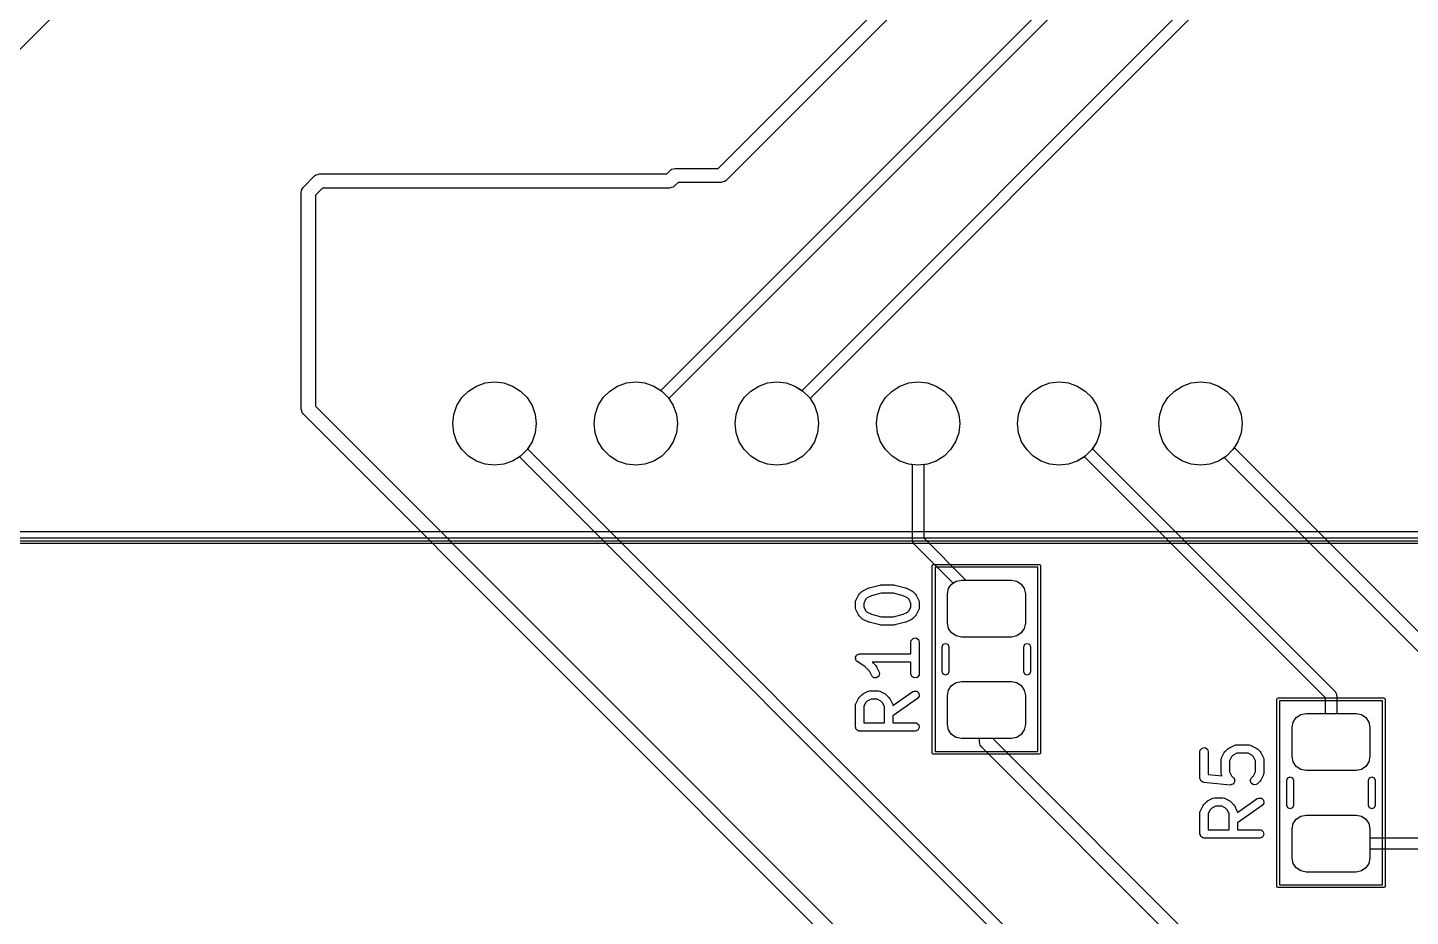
# Model space of a CAD drawing. Extents: x 96 to 198, y -147 to -47.
# Drawn here: x 122.75 to 147.63, y -78.62 to -62.64 of the extents above; entities that cross this region are included whole.
import ezdxf

# ---------------------------------------------------------------- set-up
doc = ezdxf.new("R2010")
doc.units = 0
doc.layers.add('BLACK', color=7, linetype='CONTINUOUS')

msp = doc.modelspace()

# ---------------------------------------------------------------- linework, layer by layer
at = {"layer": 'BLACK', "linetype": 'CONTINUOUS'}
for p, q in [((135.174, -65.173), (149.584, -50.7632)), ((149.779, -50.927), (135.316, -65.3898)), ((134.142, -69.1665), (146.381, -56.9282)), ((146.495, -57.1016), (134.286, -69.3102)), ((136.682, -69.1665), (148.21, -57.639)), ((148.251, -57.8856), (136.826, -69.3102)), ((124.042, -61.6016), (105.602, -80.0421)), ((134.37, -65.1819), (134.4, -65.173)), ((134.4, -65.173), (135.174, -65.173)), ((127.71, -65.5102), (127.91, -65.3102)), ((127.91, -65.3102), (127.928, -65.2966)), ((127.928, -65.2966), (127.931, -65.2932)), ((127.931, -65.2932), (127.934, -65.2924)), ((127.934, -65.2924), (127.939, -65.2885)), ((127.939, -65.2885), (127.97, -65.2819)), ((127.97, -65.2819), (128, -65.273)), ((128, -65.273), (134.247, -65.273)), ((134.247, -65.273), (134.31, -65.2102)), ((134.31, -65.2102), (134.328, -65.1966)), ((134.328, -65.1966), (134.331, -65.1932)), ((134.331, -65.1932), (134.334, -65.1924)), ((134.334, -65.1924), (134.339, -65.1885)), ((134.339, -65.1885), (134.37, -65.1819)), ((135.257, -65.4181), (135.226, -65.427)), ((135.287, -65.4115), (135.257, -65.4181)), ((135.293, -65.4076), (135.287, -65.4115)), ((135.295, -65.4068), (135.293, -65.4076)), ((135.298, -65.4034), (135.295, -65.4068)), ((135.316, -65.3898), (135.298, -65.4034)), ((127.673, -65.6), (127.676, -65.5775)), ((127.673, -69.5), (127.673, -65.6)), ((127.676, -65.573), (127.677, -65.5706)), ((127.676, -65.5775), (127.676, -65.573)), ((127.677, -65.5706), (127.678, -65.5642)), ((127.678, -65.5642), (127.695, -65.5378)), ((127.695, -65.5378), (127.71, -65.5102)), ((128.053, -65.527), (127.927, -65.6526)), ((127.927, -65.6526), (127.927, -69.4474)), ((134.3, -65.527), (128.053, -65.527)), ((134.33, -65.5181), (134.3, -65.527)), ((134.361, -65.5115), (134.33, -65.5181)), ((134.366, -65.5076), (134.361, -65.5115)), ((134.369, -65.5068), (134.366, -65.5076)), ((134.372, -65.5034), (134.369, -65.5068)), ((134.39, -65.4898), (134.372, -65.5034)), ((134.453, -65.427), (134.39, -65.4898)), ((135.226, -65.427), (134.453, -65.427)), ((130.682, -69.1761), (130.825, -69.0868)), ((130.682, -69.1761), (130.825, -69.0868)), ((130.825, -69.0868), (130.983, -69.0313)), ((130.825, -69.0868), (130.983, -69.0313)), ((130.983, -69.0313), (131.15, -69.0125)), ((130.983, -69.0313), (131.15, -69.0125)), ((131.15, -69.0125), (131.317, -69.0313)), ((131.15, -69.0125), (131.317, -69.0313)), ((131.317, -69.0313), (131.475, -69.0868)), ((131.317, -69.0313), (131.475, -69.0868)), ((131.475, -69.0868), (131.618, -69.1761)), ((131.475, -69.0868), (131.618, -69.1761)), ((133.222, -69.1761), (133.365, -69.0868)), ((133.222, -69.1761), (133.365, -69.0868)), ((133.365, -69.0868), (133.523, -69.0313)), ((133.365, -69.0868), (133.523, -69.0313)), ((133.523, -69.0313), (133.69, -69.0125)), ((133.523, -69.0313), (133.69, -69.0125)), ((133.69, -69.0125), (133.857, -69.0313)), ((133.69, -69.0125), (133.857, -69.0313)), ((133.857, -69.0313), (134.015, -69.0868)), ((133.857, -69.0313), (134.015, -69.0868)), ((134.015, -69.0868), (134.142, -69.1665)), ((134.015, -69.0868), (134.158, -69.1761)), ((135.762, -69.1761), (135.905, -69.0868)), ((135.762, -69.1761), (135.905, -69.0868)), ((135.905, -69.0868), (136.063, -69.0313)), ((135.905, -69.0868), (136.063, -69.0313)), ((136.063, -69.0313), (136.23, -69.0125)), ((136.063, -69.0313), (136.23, -69.0125)), ((136.23, -69.0125), (136.397, -69.0313)), ((136.23, -69.0125), (136.397, -69.0313)), ((136.397, -69.0313), (136.555, -69.0868)), ((136.397, -69.0313), (136.555, -69.0868)), ((136.555, -69.0868), (136.682, -69.1665)), ((136.555, -69.0868), (136.698, -69.1761)), ((138.302, -69.1761), (138.445, -69.0868)), ((138.302, -69.1761), (138.445, -69.0868)), ((138.445, -69.0868), (138.603, -69.0313)), ((138.445, -69.0868), (138.603, -69.0313)), ((138.603, -69.0313), (138.77, -69.0125)), ((138.603, -69.0313), (138.77, -69.0125)), ((138.77, -69.0125), (138.937, -69.0313)), ((138.77, -69.0125), (138.937, -69.0313)), ((138.937, -69.0313), (139.095, -69.0868)), ((138.937, -69.0313), (139.095, -69.0868)), ((139.095, -69.0868), (139.238, -69.1761)), ((139.095, -69.0868), (139.238, -69.1761)), ((140.842, -69.1761), (140.985, -69.0868)), ((140.842, -69.1761), (140.985, -69.0868)), ((140.985, -69.0868), (141.143, -69.0313)), ((140.985, -69.0868), (141.143, -69.0313)), ((141.143, -69.0313), (141.31, -69.0125)), ((141.143, -69.0313), (141.31, -69.0125)), ((141.31, -69.0125), (141.477, -69.0313)), ((141.31, -69.0125), (141.477, -69.0313)), ((141.477, -69.0313), (141.635, -69.0868)), ((141.477, -69.0313), (141.635, -69.0868)), ((141.635, -69.0868), (141.778, -69.1761)), ((141.635, -69.0868), (141.778, -69.1761)), ((143.382, -69.1761), (143.525, -69.0868)), ((143.382, -69.1761), (143.525, -69.0868)), ((143.525, -69.0868), (143.683, -69.0313)), ((143.525, -69.0868), (143.683, -69.0313)), ((143.683, -69.0313), (143.85, -69.0125)), ((143.683, -69.0313), (143.85, -69.0125)), ((143.85, -69.0125), (144.017, -69.0313)), ((143.85, -69.0125), (144.017, -69.0313)), ((144.017, -69.0313), (144.175, -69.0868)), ((144.017, -69.0313), (144.175, -69.0868)), ((144.175, -69.0868), (144.318, -69.1761)), ((144.175, -69.0868), (144.318, -69.1761)), ((130.474, -69.4371), (130.564, -69.2949)), ((130.474, -69.4371), (130.564, -69.2949)), ((130.564, -69.2949), (130.682, -69.1761)), ((130.564, -69.2949), (130.682, -69.1761)), ((131.618, -69.1761), (131.736, -69.2949)), ((131.618, -69.1761), (131.736, -69.2949)), ((131.736, -69.2949), (131.826, -69.4371)), ((131.736, -69.2949), (131.826, -69.4371)), ((133.014, -69.4371), (133.104, -69.2949)), ((133.014, -69.4371), (133.104, -69.2949)), ((133.104, -69.2949), (133.222, -69.1761)), ((133.104, -69.2949), (133.222, -69.1761)), ((134.158, -69.1761), (134.276, -69.2949)), ((134.276, -69.2949), (134.366, -69.4371)), ((134.286, -69.3102), (134.366, -69.4371)), ((135.554, -69.4371), (135.644, -69.2949)), ((135.554, -69.4371), (135.644, -69.2949)), ((135.644, -69.2949), (135.762, -69.1761)), ((135.644, -69.2949), (135.762, -69.1761)), ((136.698, -69.1761), (136.816, -69.2949)), ((136.816, -69.2949), (136.906, -69.4371)), ((136.826, -69.3102), (136.906, -69.4371)), ((138.094, -69.4371), (138.184, -69.2949)), ((138.094, -69.4371), (138.184, -69.2949)), ((138.184, -69.2949), (138.302, -69.1761)), ((138.184, -69.2949), (138.302, -69.1761)), ((139.238, -69.1761), (139.356, -69.2949)), ((139.238, -69.1761), (139.356, -69.2949)), ((139.356, -69.2949), (139.446, -69.4371)), ((139.356, -69.2949), (139.446, -69.4371)), ((140.634, -69.4371), (140.724, -69.2949)), ((140.634, -69.4371), (140.724, -69.2949)), ((140.724, -69.2949), (140.842, -69.1761)), ((140.724, -69.2949), (140.842, -69.1761)), ((141.778, -69.1761), (141.896, -69.2949)), ((141.778, -69.1761), (141.896, -69.2949)), ((141.896, -69.2949), (141.986, -69.4371)), ((141.896, -69.2949), (141.986, -69.4371)), ((143.174, -69.4371), (143.264, -69.2949)), ((143.174, -69.4371), (143.264, -69.2949)), ((143.264, -69.2949), (143.382, -69.1761)), ((143.264, -69.2949), (143.382, -69.1761)), ((144.318, -69.1761), (144.436, -69.2949)), ((144.318, -69.1761), (144.436, -69.2949)), ((144.436, -69.2949), (144.526, -69.4371)), ((144.436, -69.2949), (144.526, -69.4371)), ((127.682, -69.5302), (127.673, -69.5)), ((127.689, -69.5609), (127.682, -69.5302)), ((127.692, -69.566), (127.689, -69.5609)), ((127.693, -69.5687), (127.692, -69.566)), ((127.697, -69.5716), (127.693, -69.5687)), ((127.71, -69.5898), (127.697, -69.5716)), ((137.846, -79.7252), (127.71, -69.5898)), ((127.927, -69.4474), (138.025, -79.5456)), ((130.4, -69.7625), (130.419, -69.5956)), ((130.4, -69.7625), (130.419, -69.5956)), ((130.419, -69.5956), (130.474, -69.4371)), ((130.419, -69.5956), (130.474, -69.4371)), ((131.826, -69.4371), (131.881, -69.5956)), ((131.826, -69.4371), (131.881, -69.5956)), ((131.881, -69.5956), (131.9, -69.7625)), ((131.881, -69.5956), (131.9, -69.7625)), ((132.94, -69.7625), (132.959, -69.5956)), ((132.94, -69.7625), (132.959, -69.5956)), ((132.959, -69.5956), (133.014, -69.4371)), ((132.959, -69.5956), (133.014, -69.4371)), ((134.366, -69.4371), (134.421, -69.5956)), ((134.366, -69.4371), (134.421, -69.5956)), ((134.421, -69.5956), (134.44, -69.7625)), ((134.421, -69.5956), (134.44, -69.7625)), ((135.48, -69.7625), (135.499, -69.5956)), ((135.48, -69.7625), (135.499, -69.5956)), ((135.499, -69.5956), (135.554, -69.4371)), ((135.499, -69.5956), (135.554, -69.4371)), ((136.906, -69.4371), (136.961, -69.5956)), ((136.906, -69.4371), (136.961, -69.5956)), ((136.961, -69.5956), (136.98, -69.7625)), ((136.961, -69.5956), (136.98, -69.7625)), ((138.02, -69.7625), (138.039, -69.5956)), ((138.02, -69.7625), (138.039, -69.5956)), ((138.039, -69.5956), (138.094, -69.4371)), ((138.039, -69.5956), (138.094, -69.4371)), ((139.446, -69.4371), (139.501, -69.5956)), ((139.446, -69.4371), (139.501, -69.5956)), ((139.501, -69.5956), (139.52, -69.7625)), ((139.501, -69.5956), (139.52, -69.7625)), ((140.56, -69.7625), (140.579, -69.5956)), ((140.56, -69.7625), (140.579, -69.5956)), ((140.579, -69.5956), (140.634, -69.4371)), ((140.579, -69.5956), (140.634, -69.4371)), ((141.986, -69.4371), (142.041, -69.5956)), ((141.986, -69.4371), (142.041, -69.5956)), ((142.041, -69.5956), (142.06, -69.7625)), ((142.041, -69.5956), (142.06, -69.7625)), ((143.1, -69.7625), (143.119, -69.5956)), ((143.1, -69.7625), (143.119, -69.5956)), ((143.119, -69.5956), (143.174, -69.4371)), ((143.119, -69.5956), (143.174, -69.4371)), ((144.526, -69.4371), (144.581, -69.5956)), ((144.526, -69.4371), (144.581, -69.5956)), ((144.581, -69.5956), (144.6, -69.7625)), ((144.581, -69.5956), (144.6, -69.7625)), ((130.419, -69.9294), (130.4, -69.7625)), ((130.419, -69.9294), (130.4, -69.7625)), ((131.9, -69.7625), (131.881, -69.9294)), ((131.9, -69.7625), (131.881, -69.9294)), ((132.959, -69.9294), (132.94, -69.7625)), ((132.959, -69.9294), (132.94, -69.7625)), ((134.44, -69.7625), (134.421, -69.9294)), ((134.44, -69.7625), (134.421, -69.9294)), ((135.499, -69.9294), (135.48, -69.7625)), ((135.499, -69.9294), (135.48, -69.7625)), ((136.98, -69.7625), (136.961, -69.9294)), ((136.98, -69.7625), (136.961, -69.9294)), ((138.039, -69.9294), (138.02, -69.7625)), ((138.039, -69.9294), (138.02, -69.7625)), ((139.52, -69.7625), (139.501, -69.9294)), ((139.52, -69.7625), (139.501, -69.9294)), ((140.579, -69.9294), (140.56, -69.7625)), ((140.579, -69.9294), (140.56, -69.7625)), ((142.06, -69.7625), (142.041, -69.9294)), ((142.06, -69.7625), (142.041, -69.9294)), ((143.119, -69.9294), (143.1, -69.7625)), ((143.119, -69.9294), (143.1, -69.7625)), ((144.6, -69.7625), (144.581, -69.9294)), ((144.6, -69.7625), (144.581, -69.9294)), ((130.474, -70.0879), (130.419, -69.9294)), ((130.474, -70.0879), (130.419, -69.9294)), ((130.564, -70.2301), (130.474, -70.0879)), ((130.564, -70.2301), (130.474, -70.0879)), ((131.826, -70.0879), (131.736, -70.2301)), ((131.826, -70.0879), (131.746, -70.2148)), ((131.881, -69.9294), (131.826, -70.0879)), ((131.881, -69.9294), (131.826, -70.0879)), ((133.014, -70.0879), (132.959, -69.9294)), ((133.014, -70.0879), (132.959, -69.9294)), ((133.104, -70.2301), (133.014, -70.0879)), ((133.104, -70.2301), (133.014, -70.0879)), ((134.366, -70.0879), (134.276, -70.2301)), ((134.366, -70.0879), (134.276, -70.2301)), ((134.421, -69.9294), (134.366, -70.0879)), ((134.421, -69.9294), (134.366, -70.0879)), ((135.554, -70.0879), (135.499, -69.9294)), ((135.554, -70.0879), (135.499, -69.9294)), ((135.644, -70.2301), (135.554, -70.0879)), ((135.644, -70.2301), (135.554, -70.0879)), ((136.906, -70.0879), (136.816, -70.2301)), ((136.906, -70.0879), (136.816, -70.2301)), ((136.961, -69.9294), (136.906, -70.0879)), ((136.961, -69.9294), (136.906, -70.0879)), ((138.094, -70.0879), (138.039, -69.9294)), ((138.094, -70.0879), (138.039, -69.9294)), ((138.184, -70.2301), (138.094, -70.0879)), ((138.184, -70.2301), (138.094, -70.0879)), ((139.446, -70.0879), (139.356, -70.2301)), ((139.446, -70.0879), (139.356, -70.2301)), ((139.501, -69.9294), (139.446, -70.0879)), ((139.501, -69.9294), (139.446, -70.0879)), ((140.634, -70.0879), (140.579, -69.9294)), ((140.634, -70.0879), (140.579, -69.9294)), ((140.724, -70.2301), (140.634, -70.0879)), ((140.724, -70.2301), (140.634, -70.0879)), ((141.986, -70.0879), (141.896, -70.2301)), ((141.986, -70.0879), (141.906, -70.2148)), ((142.041, -69.9294), (141.986, -70.0879)), ((142.041, -69.9294), (141.986, -70.0879)), ((143.174, -70.0879), (143.119, -69.9294)), ((143.174, -70.0879), (143.119, -69.9294)), ((143.264, -70.2301), (143.174, -70.0879)), ((143.264, -70.2301), (143.174, -70.0879)), ((144.526, -70.0879), (144.436, -70.2301)), ((144.526, -70.0879), (144.46, -70.1927)), ((144.581, -69.9294), (144.526, -70.0879)), ((144.581, -69.9294), (144.526, -70.0879)), ((130.682, -70.3489), (130.564, -70.2301)), ((130.682, -70.3489), (130.564, -70.2301)), ((130.825, -70.4382), (130.682, -70.3489)), ((130.825, -70.4382), (130.682, -70.3489)), ((131.618, -70.3489), (131.475, -70.4382)), ((131.602, -70.3585), (131.475, -70.4382)), ((144.903, -83.6593), (131.602, -70.3585)), ((131.736, -70.2301), (131.618, -70.3489)), ((131.746, -70.2148), (145.017, -83.4859)), ((133.222, -70.3489), (133.104, -70.2301)), ((133.222, -70.3489), (133.104, -70.2301)), ((133.365, -70.4382), (133.222, -70.3489)), ((133.365, -70.4382), (133.222, -70.3489)), ((134.158, -70.3489), (134.015, -70.4382)), ((134.158, -70.3489), (134.015, -70.4382)), ((134.276, -70.2301), (134.158, -70.3489)), ((134.276, -70.2301), (134.158, -70.3489)), ((135.762, -70.3489), (135.644, -70.2301)), ((135.762, -70.3489), (135.644, -70.2301)), ((135.905, -70.4382), (135.762, -70.3489)), ((135.905, -70.4382), (135.762, -70.3489)), ((136.698, -70.3489), (136.555, -70.4382)), ((136.698, -70.3489), (136.555, -70.4382)), ((136.816, -70.2301), (136.698, -70.3489)), ((136.816, -70.2301), (136.698, -70.3489)), ((138.302, -70.3489), (138.184, -70.2301)), ((138.302, -70.3489), (138.184, -70.2301)), ((138.445, -70.4382), (138.302, -70.3489)), ((138.445, -70.4382), (138.302, -70.3489)), ((139.238, -70.3489), (139.095, -70.4382)), ((139.238, -70.3489), (139.095, -70.4382)), ((139.356, -70.2301), (139.238, -70.3489)), ((139.356, -70.2301), (139.238, -70.3489)), ((140.842, -70.3489), (140.724, -70.2301)), ((140.842, -70.3489), (140.724, -70.2301)), ((140.985, -70.4382), (140.842, -70.3489)), ((140.985, -70.4382), (140.842, -70.3489)), ((141.778, -70.3489), (141.635, -70.4382)), ((141.762, -70.3585), (141.635, -70.4382)), ((146.098, -74.6946), (141.762, -70.3585)), ((141.896, -70.2301), (141.778, -70.3489)), ((141.906, -70.2148), (146.272, -74.5807)), ((143.382, -70.3489), (143.264, -70.2301)), ((143.382, -70.3489), (143.264, -70.2301)), ((143.525, -70.4382), (143.382, -70.3489)), ((143.525, -70.4382), (143.382, -70.3489)), ((144.318, -70.3489), (144.175, -70.4382)), ((144.28, -70.3724), (144.175, -70.4382)), ((151.998, -78.0898), (144.28, -70.3724)), ((144.436, -70.2301), (144.318, -70.3489)), ((144.46, -70.1927), (152.14, -77.873)), ((130.983, -70.4937), (130.825, -70.4382)), ((130.983, -70.4937), (130.825, -70.4382)), ((131.15, -70.5125), (130.983, -70.4937)), ((131.15, -70.5125), (130.983, -70.4937)), ((131.317, -70.4937), (131.15, -70.5125)), ((131.317, -70.4937), (131.15, -70.5125)), ((131.475, -70.4382), (131.317, -70.4937)), ((131.475, -70.4382), (131.317, -70.4937)), ((133.523, -70.4937), (133.365, -70.4382)), ((133.523, -70.4937), (133.365, -70.4382)), ((133.69, -70.5125), (133.523, -70.4937)), ((133.69, -70.5125), (133.523, -70.4937)), ((133.857, -70.4937), (133.69, -70.5125)), ((133.857, -70.4937), (133.69, -70.5125)), ((134.015, -70.4382), (133.857, -70.4937)), ((134.015, -70.4382), (133.857, -70.4937)), ((136.063, -70.4937), (135.905, -70.4382)), ((136.063, -70.4937), (135.905, -70.4382)), ((136.23, -70.5125), (136.063, -70.4937)), ((136.23, -70.5125), (136.063, -70.4937)), ((136.397, -70.4937), (136.23, -70.5125)), ((136.397, -70.4937), (136.23, -70.5125)), ((136.555, -70.4382), (136.397, -70.4937)), ((136.555, -70.4382), (136.397, -70.4937)), ((138.603, -70.4937), (138.445, -70.4382)), ((138.603, -70.4937), (138.445, -70.4382)), ((138.668, -70.5011), (138.603, -70.4937)), ((138.77, -70.5125), (138.603, -70.4937)), ((138.668, -71.8575), (138.668, -70.5011)), ((138.937, -70.4937), (138.77, -70.5125)), ((138.937, -70.4937), (138.872, -70.5011)), ((138.872, -70.5011), (138.872, -71.8154)), ((139.095, -70.4382), (138.937, -70.4937)), ((139.095, -70.4382), (138.937, -70.4937)), ((141.143, -70.4937), (140.985, -70.4382)), ((141.143, -70.4937), (140.985, -70.4382)), ((141.31, -70.5125), (141.143, -70.4937)), ((141.31, -70.5125), (141.143, -70.4937)), ((141.477, -70.4937), (141.31, -70.5125)), ((141.477, -70.4937), (141.31, -70.5125)), ((141.635, -70.4382), (141.477, -70.4937)), ((141.635, -70.4382), (141.477, -70.4937)), ((143.683, -70.4937), (143.525, -70.4382)), ((143.683, -70.4937), (143.525, -70.4382)), ((143.85, -70.5125), (143.683, -70.4937)), ((143.85, -70.5125), (143.683, -70.4937)), ((144.017, -70.4937), (143.85, -70.5125)), ((144.017, -70.4937), (143.85, -70.5125)), ((144.175, -70.4382), (144.017, -70.4937)), ((144.175, -70.4382), (144.017, -70.4937)), ((112.125, -71.8675), (162.875, -71.8675)), ((162.77, -71.8225), (112.23, -71.8225)), ((112.29, -71.7025), (162.71, -71.7025)), ((138.671, -71.8653), (138.668, -71.8575)), ((138.67, -71.8734), (138.671, -71.8653)), ((138.68, -71.8946), (138.67, -71.8734)), ((138.688, -71.9172), (138.68, -71.8946)), ((138.872, -71.8154), (139.631, -72.575)), ((162.9, -71.9175), (112.1, -71.9175)), ((138.694, -71.922), (138.688, -71.9172)), ((138.698, -71.9293), (138.694, -71.922)), ((139.399, -72.6307), (138.698, -71.9293)), ((139.025, -72.32), (139.032, -72.3023)), ((139.025, -75.68), (139.025, -72.32)), ((139.032, -72.3023), (139.05, -72.295)), ((139.05, -72.295), (140.95, -72.295)), ((139.075, -72.345), (139.075, -75.655)), ((140.925, -72.345), (139.075, -72.345)), ((140.925, -75.655), (140.925, -72.345)), ((140.95, -72.295), (140.968, -72.3023)), ((140.968, -72.3023), (140.975, -72.32)), ((140.975, -72.32), (140.975, -75.68)), ((139.373, -72.6482), (139.454, -72.594)), ((139.373, -72.6482), (139.454, -72.594)), ((139.373, -72.6482), (139.399, -72.6307)), ((139.454, -72.594), (139.55, -72.575)), ((139.454, -72.594), (139.55, -72.575)), ((139.55, -72.575), (140.45, -72.575)), ((139.55, -72.575), (140.45, -72.575)), ((139.631, -72.575), (140.45, -72.575)), ((140.45, -72.575), (140.546, -72.594)), ((140.45, -72.575), (140.546, -72.594)), ((140.45, -72.575), (140.546, -72.594)), ((140.546, -72.594), (140.627, -72.6482)), ((140.546, -72.594), (140.627, -72.6482)), ((140.546, -72.594), (140.627, -72.6482)), ((137.65, -72.9426), (137.698, -72.8474)), ((137.698, -72.8474), (137.711, -72.8294)), ((137.711, -72.8294), (137.712, -72.8279)), ((137.712, -72.8279), (137.76, -72.7803)), ((137.76, -72.7803), (137.778, -72.7674)), ((137.778, -72.7674), (137.779, -72.7663)), ((137.779, -72.7663), (137.874, -72.7186)), ((137.934, -72.8565), (137.857, -72.895)), ((137.874, -72.7186), (137.887, -72.7149)), ((137.887, -72.7149), (137.89, -72.713)), ((137.89, -72.713), (138.08, -72.6653)), ((138.108, -72.8131), (137.934, -72.8565)), ((138.08, -72.6653), (138.095, -72.6643)), ((138.095, -72.6643), (138.098, -72.6631)), ((138.098, -72.6631), (138.336, -72.6631)), ((138.327, -72.8131), (138.108, -72.8131)), ((138.501, -72.8565), (138.327, -72.8131)), ((138.336, -72.6631), (138.351, -72.6657)), ((138.351, -72.6657), (138.355, -72.6653)), ((138.355, -72.6653), (138.545, -72.713)), ((138.578, -72.895), (138.501, -72.8565)), ((138.545, -72.713), (138.557, -72.7182)), ((138.557, -72.7182), (138.56, -72.7186)), ((138.56, -72.7186), (138.656, -72.7663)), ((138.656, -72.7663), (138.674, -72.7796)), ((138.674, -72.7796), (138.675, -72.7803)), ((138.675, -72.7803), (138.723, -72.8279)), ((138.723, -72.8279), (138.736, -72.8463)), ((138.736, -72.8463), (138.737, -72.8474)), ((138.737, -72.8474), (138.784, -72.9426)), ((139.3, -72.825), (139.319, -72.7293)), ((139.3, -72.825), (139.319, -72.7293)), ((139.3, -72.825), (139.319, -72.7293)), ((139.3, -73.35), (139.3, -72.825)), ((139.3, -73.35), (139.3, -72.825)), ((139.3, -73.35), (139.3, -72.825)), ((139.319, -72.7293), (139.373, -72.6482)), ((139.319, -72.7293), (139.373, -72.6482)), ((139.319, -72.7293), (139.373, -72.6482)), ((140.627, -72.6482), (140.681, -72.7293)), ((140.627, -72.6482), (140.681, -72.7293)), ((140.627, -72.6482), (140.681, -72.7293)), ((140.681, -72.7293), (140.7, -72.825)), ((140.681, -72.7293), (140.7, -72.825)), ((140.681, -72.7293), (140.7, -72.825)), ((140.7, -72.825), (140.7, -73.35)), ((140.7, -72.825), (140.7, -73.35)), ((140.7, -72.825), (140.7, -73.35)), ((137.642, -72.9762), (137.647, -72.9505)), ((137.642, -73.0714), (137.642, -72.9762)), ((137.644, -73.0756), (137.642, -73.0714)), ((137.643, -73.08), (137.644, -73.0756)), ((137.65, -73.105), (137.643, -73.08)), ((137.647, -72.9505), (137.65, -72.9471)), ((137.65, -72.9471), (137.65, -72.9426)), ((137.698, -73.2002), (137.65, -73.105)), ((137.827, -72.9254), (137.792, -72.9939)), ((137.792, -72.9939), (137.792, -73.0537)), ((137.792, -73.0537), (137.827, -73.1222)), ((137.857, -72.895), (137.827, -72.9254)), ((137.827, -73.1222), (137.857, -73.1526)), ((138.608, -72.9254), (138.578, -72.895)), ((138.578, -73.1526), (138.608, -73.1222)), ((138.642, -72.9939), (138.608, -72.9254)), ((138.608, -73.1222), (138.642, -73.0537)), ((138.642, -73.0537), (138.642, -72.9939)), ((138.784, -73.105), (138.737, -73.2002)), ((138.784, -72.9426), (138.792, -72.9676)), ((138.785, -73.1005), (138.784, -73.105)), ((138.788, -73.0971), (138.785, -73.1005)), ((138.792, -73.0714), (138.788, -73.0971)), ((138.792, -72.9676), (138.791, -72.972)), ((138.791, -72.972), (138.792, -72.9762)), ((138.792, -72.9762), (138.792, -73.0714)), ((137.699, -73.2013), (137.698, -73.2002)), ((137.712, -73.2197), (137.699, -73.2013)), ((137.76, -73.2673), (137.712, -73.2197)), ((137.761, -73.268), (137.76, -73.2673)), ((137.779, -73.2814), (137.761, -73.268)), ((137.874, -73.329), (137.779, -73.2814)), ((137.857, -73.1526), (137.934, -73.1911)), ((137.878, -73.3294), (137.874, -73.329)), ((137.89, -73.3347), (137.878, -73.3294)), ((138.08, -73.3823), (137.89, -73.3347)), ((137.934, -73.1911), (138.108, -73.2345)), ((138.084, -73.3819), (138.08, -73.3823)), ((138.098, -73.3845), (138.084, -73.3819)), ((138.336, -73.3845), (138.098, -73.3845)), ((138.108, -73.2345), (138.327, -73.2345)), ((138.327, -73.2345), (138.501, -73.1911)), ((138.34, -73.3833), (138.336, -73.3845)), ((138.355, -73.3823), (138.34, -73.3833)), ((138.545, -73.3347), (138.355, -73.3823)), ((138.501, -73.1911), (138.578, -73.1526)), ((138.548, -73.3327), (138.545, -73.3347)), ((138.56, -73.329), (138.548, -73.3327)), ((138.656, -73.2814), (138.56, -73.329)), ((138.657, -73.2802), (138.656, -73.2814)), ((138.675, -73.2673), (138.657, -73.2802)), ((138.723, -73.2197), (138.675, -73.2673)), ((138.737, -73.2002), (138.723, -73.2182)), ((138.723, -73.2182), (138.723, -73.2197)), ((139.319, -73.4457), (139.3, -73.35)), ((139.319, -73.4457), (139.3, -73.35)), ((139.319, -73.4457), (139.3, -73.35)), ((140.7, -73.35), (140.681, -73.4457)), ((140.7, -73.35), (140.681, -73.4457)), ((140.7, -73.35), (140.681, -73.4457)), ((138.647, -73.6648), (138.68, -73.6255)), ((138.68, -73.6255), (138.73, -73.6166)), ((138.73, -73.6166), (138.775, -73.6423)), ((139.373, -73.5268), (139.319, -73.4457)), ((139.373, -73.5268), (139.319, -73.4457)), ((139.373, -73.5268), (139.319, -73.4457)), ((139.454, -73.581), (139.373, -73.5268)), ((139.454, -73.581), (139.373, -73.5268)), ((139.454, -73.581), (139.373, -73.5268)), ((139.55, -73.6), (139.454, -73.581)), ((139.55, -73.6), (139.454, -73.581)), ((139.55, -73.6), (139.454, -73.581)), ((140.45, -73.6), (139.55, -73.6)), ((140.45, -73.6), (139.55, -73.6)), ((140.45, -73.6), (139.55, -73.6)), ((140.546, -73.581), (140.45, -73.6)), ((140.546, -73.581), (140.45, -73.6)), ((140.546, -73.581), (140.45, -73.6)), ((140.627, -73.5268), (140.546, -73.581)), ((140.627, -73.5268), (140.546, -73.581)), ((140.627, -73.5268), (140.546, -73.581)), ((140.681, -73.4457), (140.627, -73.5268)), ((140.681, -73.4457), (140.627, -73.5268)), ((140.681, -73.4457), (140.627, -73.5268)), ((138.642, -73.6905), (138.647, -73.6648)), ((138.642, -73.9012), (138.642, -73.6905)), ((138.775, -73.6423), (138.792, -73.6905)), ((138.792, -73.6905), (138.792, -74.2619)), ((139.205, -73.7729), (139.223, -73.7305)), ((139.205, -74.2271), (139.205, -73.7729)), ((139.223, -73.7305), (139.265, -73.7129)), ((139.265, -73.7129), (139.307, -73.7305)), ((139.307, -73.7305), (139.325, -73.7729)), ((139.325, -73.7729), (139.325, -74.2271)), ((140.675, -73.7729), (140.693, -73.7305)), ((140.675, -74.2271), (140.675, -73.7729)), ((140.693, -73.7305), (140.735, -73.7129)), ((140.735, -73.7129), (140.777, -73.7305)), ((140.777, -73.7305), (140.795, -73.7729)), ((140.795, -73.7729), (140.795, -74.2271)), ((137.643, -73.9714), (137.644, -73.9674)), ((137.649, -73.9923), (137.643, -73.9714)), ((137.644, -73.9632), (137.654, -73.9443)), ((137.644, -73.9674), (137.644, -73.9632)), ((137.652, -74.0137), (137.649, -73.9923)), ((137.656, -74.0165), (137.652, -74.0137)), ((137.654, -73.9443), (137.663, -73.9244)), ((137.657, -74.0206), (137.656, -74.0165)), ((137.676, -74.0386), (137.657, -74.0206)), ((137.663, -73.9244), (137.667, -73.9225)), ((137.667, -73.9225), (137.669, -73.9187)), ((137.669, -73.9187), (137.69, -73.9113)), ((137.812, -74.1297), (137.676, -74.0386)), ((137.69, -73.9113), (137.709, -73.9016)), ((137.709, -73.9016), (137.713, -73.9027)), ((137.713, -73.9027), (137.717, -73.9012)), ((137.717, -73.9012), (138.642, -73.9012)), ((137.894, -74.2111), (137.812, -74.1297)), ((138.642, -74.0512), (137.946, -74.0512)), ((137.946, -74.0512), (138.009, -74.1136)), ((138.009, -74.1136), (138.021, -74.132)), ((138.021, -74.132), (138.023, -74.1331)), ((138.023, -74.1331), (138.07, -74.2284)), ((138.642, -74.2619), (138.642, -74.0512)), ((137.936, -74.2954), (137.894, -74.2111)), ((137.973, -74.3307), (137.936, -74.2954)), ((138.024, -74.3338), (137.973, -74.3307)), ((138.066, -74.3032), (138.024, -74.3338)), ((138.078, -74.2533), (138.066, -74.3032)), ((138.07, -74.2284), (138.078, -74.2533)), ((138.66, -74.3101), (138.642, -74.2619)), ((138.704, -74.3358), (138.66, -74.3101)), ((138.755, -74.3269), (138.704, -74.3358)), ((138.788, -74.2876), (138.755, -74.3269)), ((138.792, -74.2619), (138.788, -74.2876)), ((139.223, -74.2695), (139.205, -74.2271)), ((139.265, -74.2871), (139.223, -74.2695)), ((139.307, -74.2695), (139.265, -74.2871)), ((139.325, -74.2271), (139.307, -74.2695)), ((140.693, -74.2695), (140.675, -74.2271)), ((140.735, -74.2871), (140.693, -74.2695)), ((140.777, -74.2695), (140.735, -74.2871)), ((140.795, -74.2271), (140.777, -74.2695)), ((137.76, -74.6374), (137.778, -74.6246)), ((137.778, -74.6246), (137.779, -74.6234)), ((137.779, -74.6234), (137.874, -74.5758)), ((137.874, -74.5758), (137.899, -74.5683)), ((137.899, -74.5683), (137.904, -74.5694)), ((137.904, -74.5694), (137.908, -74.5679)), ((137.908, -74.5679), (138.051, -74.5679)), ((138.051, -74.5679), (138.076, -74.5724)), ((138.076, -74.5724), (138.08, -74.5753)), ((138.08, -74.5753), (138.084, -74.5758)), ((138.084, -74.5758), (138.179, -74.6234)), ((138.179, -74.6234), (138.198, -74.6368)), ((138.316, -74.8324), (138.674, -74.5814)), ((138.674, -74.5814), (138.698, -74.5704)), ((138.698, -74.5704), (138.749, -74.5749)), ((138.749, -74.5749), (138.785, -74.6112)), ((138.785, -74.6112), (138.79, -74.6623)), ((139.3, -74.65), (139.319, -74.5543)), ((139.3, -74.65), (139.319, -74.5543)), ((139.3, -74.65), (139.319, -74.5543)), ((139.319, -74.5543), (139.373, -74.4732)), ((139.319, -74.5543), (139.373, -74.4732)), ((139.319, -74.5543), (139.373, -74.4732)), ((139.373, -74.4732), (139.454, -74.419)), ((139.373, -74.4732), (139.454, -74.419)), ((139.373, -74.4732), (139.454, -74.419)), ((139.454, -74.419), (139.55, -74.4)), ((139.454, -74.419), (139.55, -74.4)), ((139.454, -74.419), (139.55, -74.4)), ((139.55, -74.4), (140.45, -74.4)), ((139.55, -74.4), (140.45, -74.4)), ((139.55, -74.4), (140.45, -74.4)), ((140.45, -74.4), (140.546, -74.419)), ((140.45, -74.4), (140.546, -74.419)), ((140.45, -74.4), (140.546, -74.419)), ((140.546, -74.419), (140.627, -74.4732)), ((140.546, -74.419), (140.627, -74.4732)), ((140.546, -74.419), (140.627, -74.4732)), ((140.627, -74.4732), (140.681, -74.5543)), ((140.627, -74.4732), (140.681, -74.5543)), ((140.627, -74.4732), (140.681, -74.5543)), ((140.681, -74.5543), (140.7, -74.65)), ((140.681, -74.5543), (140.7, -74.65)), ((140.681, -74.5543), (140.7, -74.65)), ((146.272, -74.5807), (146.276, -74.588)), ((146.276, -74.588), (146.282, -74.5928)), ((146.282, -74.5928), (146.29, -74.6154)), ((146.29, -74.6154), (146.3, -74.6366)), ((137.642, -74.8333), (137.647, -74.8077)), ((137.642, -75.2143), (137.642, -74.8333)), ((137.647, -74.8077), (137.65, -74.8042)), ((137.65, -74.7998), (137.698, -74.7046)), ((137.65, -74.8042), (137.65, -74.7998)), ((137.698, -74.7046), (137.711, -74.6865)), ((137.711, -74.6865), (137.712, -74.6851)), ((137.712, -74.6851), (137.76, -74.6374)), ((137.827, -74.7825), (137.792, -74.851)), ((137.792, -74.851), (137.792, -75.1393)), ((137.857, -74.7521), (137.827, -74.7825)), ((137.926, -74.7179), (137.857, -74.7521)), ((138.033, -74.7179), (137.926, -74.7179)), ((138.102, -74.7521), (138.033, -74.7179)), ((138.132, -74.7825), (138.102, -74.7521)), ((138.166, -74.851), (138.132, -74.7825)), ((138.166, -75.1393), (138.166, -74.851)), ((138.198, -74.6368), (138.199, -74.6374)), ((138.199, -74.6374), (138.247, -74.6851)), ((138.247, -74.6851), (138.259, -74.7034)), ((138.259, -74.7034), (138.261, -74.7046)), ((138.261, -74.7046), (138.308, -74.7998)), ((138.308, -74.7998), (138.316, -74.8248)), ((138.316, -74.8248), (138.315, -74.8291)), ((138.315, -74.8291), (138.316, -74.8324)), ((138.76, -74.7043), (138.316, -75.0152)), ((138.79, -74.6623), (138.76, -74.7043)), ((139.3, -75.175), (139.3, -74.65)), ((139.3, -75.175), (139.3, -74.65)), ((139.3, -75.175), (139.3, -74.65)), ((140.7, -74.65), (140.7, -75.175)), ((140.7, -74.65), (140.7, -75.175)), ((140.7, -74.65), (140.7, -75.175)), ((145.225, -74.72), (145.232, -74.7023)), ((145.225, -78.08), (145.225, -74.72)), ((145.232, -74.7023), (145.25, -74.695)), ((145.25, -74.695), (147.15, -74.695)), ((145.275, -74.745), (145.275, -78.055)), ((147.125, -74.745), (145.275, -74.745)), ((146.098, -74.975), (146.098, -74.6946)), ((146.3, -74.6366), (146.299, -74.6447)), ((146.299, -74.6447), (146.302, -74.6525)), ((146.302, -74.6525), (146.302, -74.975)), ((147.125, -78.055), (147.125, -74.745)), ((147.15, -74.695), (147.168, -74.7023)), ((147.168, -74.7023), (147.175, -74.72)), ((147.175, -74.72), (147.175, -78.08)), ((138.316, -75.0152), (138.316, -75.1393)), ((145.519, -75.1293), (145.573, -75.0482)), ((145.519, -75.1293), (145.573, -75.0482)), ((145.519, -75.1293), (145.573, -75.0482)), ((145.573, -75.0482), (145.654, -74.994)), ((145.573, -75.0482), (145.654, -74.994)), ((145.573, -75.0482), (145.654, -74.994)), ((145.654, -74.994), (145.75, -74.975)), ((145.654, -74.994), (145.75, -74.975)), ((145.654, -74.994), (145.75, -74.975)), ((145.75, -74.975), (146.098, -74.975)), ((145.75, -74.975), (146.65, -74.975)), ((145.75, -74.975), (146.65, -74.975)), ((146.302, -74.975), (146.65, -74.975)), ((146.65, -74.975), (146.746, -74.994)), ((146.65, -74.975), (146.746, -74.994)), ((146.65, -74.975), (146.746, -74.994)), ((146.746, -74.994), (146.827, -75.0482)), ((146.746, -74.994), (146.827, -75.0482)), ((146.746, -74.994), (146.827, -75.0482)), ((146.827, -75.0482), (146.881, -75.1293)), ((146.827, -75.0482), (146.881, -75.1293)), ((146.827, -75.0482), (146.881, -75.1293)), ((137.649, -75.2326), (137.642, -75.2143)), ((137.652, -75.2518), (137.649, -75.2326)), ((137.658, -75.2561), (137.652, -75.2518)), ((137.66, -75.2625), (137.658, -75.2561)), ((137.677, -75.2722), (137.66, -75.2625)), ((137.692, -75.2848), (137.677, -75.2722)), ((137.701, -75.2865), (137.692, -75.2848)), ((137.704, -75.2881), (137.701, -75.2865)), ((137.708, -75.2876), (137.704, -75.2881)), ((137.717, -75.2893), (137.708, -75.2876)), ((138.717, -75.2893), (137.717, -75.2893)), ((137.792, -75.1393), (138.166, -75.1393)), ((138.316, -75.1393), (138.717, -75.1393)), ((138.717, -75.1393), (138.743, -75.1438)), ((138.766, -75.2717), (138.717, -75.2893)), ((138.743, -75.1438), (138.782, -75.1768)), ((138.791, -75.2273), (138.766, -75.2717)), ((138.782, -75.1768), (138.791, -75.2273)), ((139.319, -75.2707), (139.3, -75.175)), ((139.319, -75.2707), (139.3, -75.175)), ((139.319, -75.2707), (139.3, -75.175)), ((139.373, -75.3518), (139.319, -75.2707)), ((139.373, -75.3518), (139.319, -75.2707)), ((139.373, -75.3518), (139.319, -75.2707)), ((139.454, -75.406), (139.373, -75.3518)), ((139.454, -75.406), (139.373, -75.3518)), ((139.454, -75.406), (139.373, -75.3518)), ((140.627, -75.3518), (140.546, -75.406)), ((140.627, -75.3518), (140.546, -75.406)), ((140.627, -75.3518), (140.546, -75.406)), ((140.681, -75.2707), (140.627, -75.3518)), ((140.681, -75.2707), (140.627, -75.3518)), ((140.681, -75.2707), (140.627, -75.3518)), ((140.7, -75.175), (140.681, -75.2707)), ((140.7, -75.175), (140.681, -75.2707)), ((140.7, -75.175), (140.681, -75.2707)), ((145.5, -75.225), (145.519, -75.1293)), ((145.5, -75.225), (145.519, -75.1293)), ((145.5, -75.225), (145.519, -75.1293)), ((145.5, -75.75), (145.5, -75.225)), ((145.5, -75.75), (145.5, -75.225)), ((145.5, -75.75), (145.5, -75.225)), ((146.881, -75.1293), (146.9, -75.225)), ((146.881, -75.1293), (146.9, -75.225)), ((146.881, -75.1293), (146.9, -75.225)), ((146.9, -75.225), (146.9, -75.75)), ((146.9, -75.225), (146.9, -75.75)), ((146.9, -75.225), (146.9, -75.75)), ((139.55, -75.425), (139.454, -75.406)), ((139.55, -75.425), (139.454, -75.406)), ((139.55, -75.425), (139.454, -75.406)), ((139.873, -75.425), (139.55, -75.425)), ((140.45, -75.425), (139.55, -75.425)), ((140.45, -75.425), (139.55, -75.425)), ((139.873, -75.4864), (139.873, -75.425)), ((139.882, -75.5166), (139.873, -75.4864)), ((139.889, -75.5473), (139.882, -75.5166)), ((139.892, -75.5524), (139.889, -75.5473)), ((139.893, -75.5551), (139.892, -75.5524)), ((139.897, -75.558), (139.893, -75.5551)), ((139.91, -75.5762), (139.897, -75.558)), ((147.046, -82.7116), (139.91, -75.5762)), ((140.45, -75.425), (140.127, -75.425)), ((140.127, -75.425), (140.127, -75.4338)), ((140.127, -75.4338), (147.225, -82.532)), ((140.546, -75.406), (140.45, -75.425)), ((140.546, -75.406), (140.45, -75.425)), ((140.546, -75.406), (140.45, -75.425)), ((143.847, -75.6363), (143.88, -75.597)), ((143.88, -75.597), (143.93, -75.588)), ((143.93, -75.588), (143.975, -75.6137)), ((143.975, -75.6137), (143.992, -75.6619)), ((144.293, -75.6565), (144.341, -75.6089)), ((144.341, -75.6089), (144.359, -75.596)), ((144.359, -75.596), (144.36, -75.5948)), ((144.36, -75.5948), (144.455, -75.5472)), ((144.455, -75.5472), (144.48, -75.5398)), ((144.48, -75.5398), (144.485, -75.5408)), ((144.485, -75.5408), (144.489, -75.5393)), ((144.489, -75.5393), (144.727, -75.5393)), ((144.727, -75.5393), (144.753, -75.5438)), ((144.753, -75.5438), (144.756, -75.5467)), ((144.756, -75.5467), (144.76, -75.5472)), ((144.76, -75.5472), (144.856, -75.5948)), ((144.856, -75.5948), (144.874, -75.6082)), ((144.874, -75.6082), (144.875, -75.6089)), ((144.875, -75.6089), (144.923, -75.6565)), ((139.032, -75.6977), (139.025, -75.68)), ((139.05, -75.705), (139.032, -75.6977)), ((140.95, -75.705), (139.05, -75.705)), ((139.075, -75.655), (140.925, -75.655)), ((140.968, -75.6977), (140.95, -75.705)), ((140.975, -75.68), (140.968, -75.6977)), ((143.842, -75.6619), (143.847, -75.6363)), ((143.842, -76.1381), (143.842, -75.6619)), ((143.992, -75.6619), (143.992, -76.0702)), ((144.223, -75.8048), (144.228, -75.7791)), ((144.223, -76.0429), (144.223, -75.8048)), ((144.228, -75.7791), (144.231, -75.7757)), ((144.231, -75.7712), (144.279, -75.676)), ((144.231, -75.7757), (144.231, -75.7712)), ((144.279, -75.676), (144.292, -75.658)), ((144.292, -75.658), (144.293, -75.6565)), ((144.408, -75.754), (144.373, -75.8225)), ((144.373, -75.8225), (144.373, -76.0252)), ((144.438, -75.7235), (144.408, -75.754)), ((144.507, -75.6893), (144.438, -75.7235)), ((144.709, -75.6893), (144.507, -75.6893)), ((144.778, -75.7235), (144.709, -75.6893)), ((144.808, -75.754), (144.778, -75.7235)), ((144.842, -75.8225), (144.808, -75.754)), ((144.842, -76.0252), (144.842, -75.8225)), ((144.923, -75.6565), (144.936, -75.6749)), ((144.936, -75.6749), (144.937, -75.676)), ((144.937, -75.676), (144.984, -75.7712)), ((144.984, -75.7712), (144.992, -75.7962)), ((144.992, -75.7962), (144.991, -75.8005)), ((144.991, -75.8005), (144.992, -75.8048)), ((144.992, -75.8048), (144.992, -76.0429)), ((145.519, -75.8457), (145.5, -75.75)), ((145.519, -75.8457), (145.5, -75.75)), ((145.519, -75.8457), (145.5, -75.75)), ((145.573, -75.9268), (145.519, -75.8457)), ((145.573, -75.9268), (145.519, -75.8457)), ((145.573, -75.9268), (145.519, -75.8457)), ((146.881, -75.8457), (146.827, -75.9268)), ((146.881, -75.8457), (146.827, -75.9268)), ((146.881, -75.8457), (146.827, -75.9268)), ((146.9, -75.75), (146.881, -75.8457)), ((146.9, -75.75), (146.881, -75.8457)), ((146.9, -75.75), (146.881, -75.8457)), ((143.992, -76.0702), (144.241, -76.095)), ((144.225, -76.0471), (144.223, -76.0429)), ((144.224, -76.0514), (144.225, -76.0471)), ((144.231, -76.0764), (144.224, -76.0514)), ((144.241, -76.095), (144.231, -76.0764)), ((144.373, -76.0252), (144.408, -76.0937)), ((144.408, -76.0937), (144.447, -76.1327)), ((144.769, -76.1327), (144.808, -76.0937)), ((144.808, -76.0937), (144.842, -76.0252)), ((144.984, -76.0764), (144.937, -76.1716)), ((144.985, -76.0719), (144.984, -76.0764)), ((144.988, -76.0685), (144.985, -76.0719)), ((144.992, -76.0429), (144.988, -76.0685)), ((145.423, -76.1305), (145.465, -76.1129)), ((145.465, -76.1129), (145.507, -76.1305)), ((145.654, -75.981), (145.573, -75.9268)), ((145.654, -75.981), (145.573, -75.9268)), ((145.654, -75.981), (145.573, -75.9268)), ((145.75, -76), (145.654, -75.981)), ((145.75, -76), (145.654, -75.981)), ((145.75, -76), (145.654, -75.981)), ((146.65, -76), (145.75, -76)), ((146.65, -76), (145.75, -76)), ((146.65, -76), (145.75, -76)), ((146.746, -75.981), (146.65, -76)), ((146.746, -75.981), (146.65, -76)), ((146.746, -75.981), (146.65, -76)), ((146.827, -75.9268), (146.746, -75.981)), ((146.827, -75.9268), (146.746, -75.981)), ((146.827, -75.9268), (146.746, -75.981)), ((146.893, -76.1305), (146.935, -76.1129)), ((146.935, -76.1129), (146.977, -76.1305)), ((143.848, -76.1531), (143.842, -76.1381)), ((143.849, -76.1689), (143.848, -76.1531)), ((143.856, -76.1765), (143.849, -76.1689)), ((143.86, -76.1863), (143.856, -76.1765)), ((143.874, -76.1943), (143.86, -76.1863)), ((143.885, -76.2057), (143.874, -76.1943)), ((143.902, -76.2104), (143.885, -76.2057)), ((143.904, -76.212), (143.902, -76.2104)), ((143.906, -76.2116), (143.904, -76.212)), ((143.91, -76.2127), (143.906, -76.2116)), ((144.386, -76.2603), (143.91, -76.2127)), ((144.387, -76.2602), (144.386, -76.2603)), ((144.411, -76.2539), (144.387, -76.2604)), ((144.387, -76.2604), (144.387, -76.2602)), ((144.436, -76.2477), (144.411, -76.2539)), ((144.437, -76.2471), (144.436, -76.2473)), ((144.436, -76.2473), (144.436, -76.2477)), ((144.451, -76.2265), (144.437, -76.2471)), ((144.447, -76.1327), (144.462, -76.154)), ((144.466, -76.206), (144.451, -76.2265)), ((144.462, -76.154), (144.462, -76.1545)), ((144.462, -76.1545), (144.462, -76.1549)), ((144.462, -76.1549), (144.464, -76.18)), ((144.464, -76.18), (144.466, -76.2051)), ((144.466, -76.2051), (144.466, -76.2055)), ((144.466, -76.2055), (144.466, -76.206)), ((144.747, -76.1792), (144.769, -76.1327)), ((144.761, -76.2287), (144.747, -76.1792)), ((144.803, -76.2582), (144.761, -76.2287)), ((144.854, -76.2537), (144.803, -76.2582)), ((144.875, -76.2387), (144.854, -76.2537)), ((144.923, -76.1911), (144.875, -76.2387)), ((144.937, -76.1716), (144.923, -76.1896)), ((144.923, -76.1896), (144.923, -76.1911)), ((145.405, -76.1729), (145.423, -76.1305)), ((145.405, -76.6271), (145.405, -76.1729)), ((145.507, -76.1305), (145.525, -76.1729)), ((145.525, -76.1729), (145.525, -76.6271)), ((146.875, -76.1729), (146.893, -76.1305)), ((146.875, -76.6271), (146.875, -76.1729)), ((146.977, -76.1305), (146.995, -76.1729)), ((146.995, -76.1729), (146.995, -76.6271)), ((143.898, -76.6284), (143.911, -76.6104)), ((143.911, -76.6104), (143.912, -76.6089)), ((143.912, -76.6089), (143.96, -76.5613)), ((143.96, -76.5613), (143.978, -76.5484)), ((143.978, -76.5484), (143.979, -76.5472)), ((143.979, -76.5472), (144.074, -76.4996)), ((144.074, -76.4996), (144.099, -76.4922)), ((144.099, -76.4922), (144.104, -76.4932)), ((144.104, -76.4932), (144.108, -76.4917)), ((144.108, -76.4917), (144.251, -76.4917)), ((144.251, -76.4917), (144.276, -76.4962)), ((144.276, -76.4962), (144.28, -76.4991)), ((144.28, -76.4991), (144.284, -76.4996)), ((144.284, -76.4996), (144.379, -76.5472)), ((144.379, -76.5472), (144.398, -76.5606)), ((144.398, -76.5606), (144.399, -76.5613)), ((144.399, -76.5613), (144.447, -76.6089)), ((144.447, -76.6089), (144.459, -76.6272)), ((144.516, -76.7562), (144.874, -76.5052)), ((144.874, -76.5052), (144.898, -76.4942)), ((144.898, -76.4942), (144.949, -76.4987)), ((144.949, -76.4987), (144.985, -76.535)), ((144.99, -76.5861), (144.96, -76.6281)), ((144.985, -76.535), (144.99, -76.5861)), ((143.842, -76.7571), (143.847, -76.7315)), ((143.842, -77.1381), (143.842, -76.7571)), ((143.847, -76.7315), (143.85, -76.7281)), ((143.85, -76.7236), (143.898, -76.6284)), ((143.85, -76.7281), (143.85, -76.7236)), ((144.027, -76.7063), (143.992, -76.7748)), ((143.992, -76.7748), (143.992, -77.0631)), ((144.057, -76.6759), (144.027, -76.7063)), ((144.126, -76.6417), (144.057, -76.6759)), ((144.233, -76.6417), (144.126, -76.6417)), ((144.302, -76.6759), (144.233, -76.6417)), ((144.332, -76.7063), (144.302, -76.6759)), ((144.366, -76.7748), (144.332, -76.7063)), ((144.366, -77.0631), (144.366, -76.7748)), ((144.459, -76.6272), (144.461, -76.6284)), ((144.461, -76.6284), (144.508, -76.7236)), ((144.508, -76.7236), (144.516, -76.7486)), ((144.516, -76.7486), (144.515, -76.7529)), ((144.515, -76.7529), (144.516, -76.7562)), ((144.96, -76.6281), (144.516, -76.939)), ((145.423, -76.6695), (145.405, -76.6271)), ((145.465, -76.6871), (145.423, -76.6695)), ((145.507, -76.6695), (145.465, -76.6871)), ((145.525, -76.6271), (145.507, -76.6695)), ((145.573, -76.8732), (145.654, -76.819)), ((145.573, -76.8732), (145.654, -76.819)), ((145.573, -76.8732), (145.654, -76.819)), ((145.654, -76.819), (145.75, -76.8)), ((145.654, -76.819), (145.75, -76.8)), ((145.654, -76.819), (145.75, -76.8)), ((145.75, -76.8), (146.65, -76.8)), ((145.75, -76.8), (146.65, -76.8)), ((145.75, -76.8), (146.65, -76.8)), ((146.65, -76.8), (146.746, -76.819)), ((146.65, -76.8), (146.746, -76.819)), ((146.65, -76.8), (146.746, -76.819)), ((146.746, -76.819), (146.827, -76.8732)), ((146.746, -76.819), (146.827, -76.8732)), ((146.746, -76.819), (146.827, -76.8732)), ((146.893, -76.6695), (146.875, -76.6271)), ((146.935, -76.6871), (146.893, -76.6695)), ((146.977, -76.6695), (146.935, -76.6871)), ((146.995, -76.6271), (146.977, -76.6695)), ((143.992, -77.0631), (144.366, -77.0631)), ((144.516, -76.939), (144.516, -77.0631)), ((144.516, -77.0631), (144.917, -77.0631)), ((144.917, -77.0631), (144.943, -77.0676)), ((144.943, -77.0676), (144.982, -77.1006)), ((144.982, -77.1006), (144.991, -77.1511)), ((145.5, -77.05), (145.519, -76.9543)), ((145.5, -77.05), (145.519, -76.9543)), ((145.5, -77.05), (145.519, -76.9543)), ((145.5, -77.575), (145.5, -77.05)), ((145.5, -77.575), (145.5, -77.05)), ((145.5, -77.575), (145.5, -77.05)), ((145.519, -76.9543), (145.573, -76.8732)), ((145.519, -76.9543), (145.573, -76.8732)), ((145.519, -76.9543), (145.573, -76.8732)), ((146.827, -76.8732), (146.881, -76.9543)), ((146.827, -76.8732), (146.881, -76.9543)), ((146.827, -76.8732), (146.881, -76.9543)), ((146.881, -76.9543), (146.9, -77.05)), ((146.881, -76.9543), (146.9, -77.05)), ((146.881, -76.9543), (146.9, -77.05)), ((146.9, -77.05), (146.9, -77.2109)), ((146.9, -77.05), (146.9, -77.575)), ((146.9, -77.05), (146.9, -77.575)), ((143.849, -77.1564), (143.842, -77.1381)), ((143.852, -77.1756), (143.849, -77.1564)), ((143.858, -77.1799), (143.852, -77.1756)), ((143.86, -77.1863), (143.858, -77.1799)), ((143.877, -77.196), (143.86, -77.1863)), ((143.892, -77.2086), (143.877, -77.196)), ((143.901, -77.2103), (143.892, -77.2086)), ((143.904, -77.212), (143.901, -77.2103)), ((143.908, -77.2114), (143.904, -77.212)), ((143.917, -77.2131), (143.908, -77.2114)), ((144.917, -77.2131), (143.917, -77.2131)), ((144.966, -77.1955), (144.917, -77.2131)), ((144.991, -77.1511), (144.966, -77.1955)), ((146.9, -77.2109), (150.512, -77.2109)), ((145.519, -77.6707), (145.5, -77.575)), ((145.519, -77.6707), (145.5, -77.575)), ((145.519, -77.6707), (145.5, -77.575)), ((146.9, -77.575), (146.881, -77.6707)), ((146.9, -77.575), (146.881, -77.6707)), ((146.9, -77.575), (146.881, -77.6707)), ((150.47, -77.4141), (146.9, -77.4141)), ((146.9, -77.4141), (146.9, -77.575)), ((145.573, -77.7518), (145.519, -77.6707)), ((145.573, -77.7518), (145.519, -77.6707)), ((145.573, -77.7518), (145.519, -77.6707)), ((145.654, -77.806), (145.573, -77.7518)), ((145.654, -77.806), (145.573, -77.7518)), ((145.654, -77.806), (145.573, -77.7518)), ((145.75, -77.825), (145.654, -77.806)), ((145.75, -77.825), (145.654, -77.806)), ((145.75, -77.825), (145.654, -77.806)), ((146.65, -77.825), (145.75, -77.825)), ((146.65, -77.825), (145.75, -77.825)), ((146.65, -77.825), (145.75, -77.825)), ((146.746, -77.806), (146.65, -77.825)), ((146.746, -77.806), (146.65, -77.825)), ((146.746, -77.806), (146.65, -77.825)), ((146.827, -77.7518), (146.746, -77.806)), ((146.827, -77.7518), (146.746, -77.806)), ((146.827, -77.7518), (146.746, -77.806)), ((146.881, -77.6707), (146.827, -77.7518)), ((146.881, -77.6707), (146.827, -77.7518)), ((146.881, -77.6707), (146.827, -77.7518)), ((145.232, -78.0977), (145.225, -78.08)), ((145.25, -78.105), (145.232, -78.0977)), ((147.15, -78.105), (145.25, -78.105)), ((145.275, -78.055), (147.125, -78.055)), ((147.168, -78.0977), (147.15, -78.105)), ((147.175, -78.08), (147.168, -78.0977))]:
    msp.add_line(p, q, dxfattribs=at)

doc.saveas('drawing.dxf')
